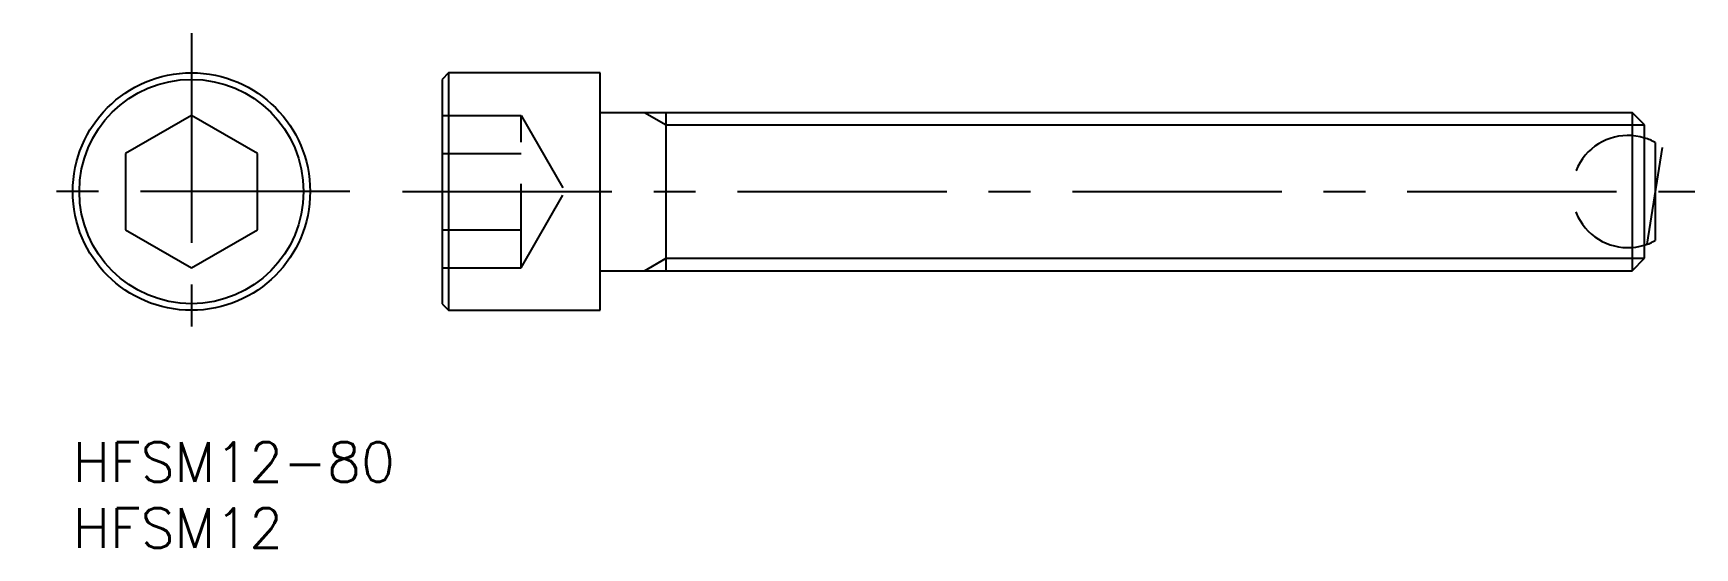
# Model space of a CAD drawing. Extents: x -3 to 123, y -8 to 31.
import ezdxf

# ---------------------------------------------------------------- set-up
doc = ezdxf.new("R2010")
doc.units = 0
doc.header["$LTSCALE"] = 0.5
for name, pattern in [('CENTER', [50.8, 31.75, -6.35, 6.35, -6.35]), ('DASHED', [19.05, 12.7, -6.35]), ('PHANTOM', [63.5, 31.75, -6.35, 6.35, -6.35, 6.35, -6.35])]:
    doc.linetypes.add(name, pattern=pattern)
for name, color, linetype in [('MSM_CENTER', 1, 'CENTER'), ('MSM_CONTINUOUS', 7, 'CONTINUOUS'), ('MSM_DASHED', 4, 'DASHED'), ('MSM_IMAGINARY', 6, 'PHANTOM'), ('MSM_NARROW', 5, 'CONTINUOUS'), ('MSM_PART_NUMBER', 7, 'CONTINUOUS')]:
    doc.layers.add(name, color=color, linetype=linetype)
doc.styles.get("Standard").update_dxf_attribs({"font": 'txt.shx', "height": 3, "bigfont": 'bigfont.shx'})

# ---------------------------------------------------------------- blocks, each defined once
blk = doc.blocks.new('*U3')
at = {"layer": 'MSM_PART_NUMBER'}
blk.add_text('HFSM12-80', height=3, dxfattribs=at).set_placement((0, -3))
blk = doc.blocks.new('*U4')
at = {"layer": 'MSM_PART_NUMBER'}
blk.add_text('HFSM12', height=3, dxfattribs=at).set_placement((0, -8))

msp = doc.modelspace()

# ---------------------------------------------------------------- linework, layer by layer
at = {"layer": 'MSM_CENTER'}
for p, q in [((9, 31), (9, 7)), ((21, 19), (-3, 19)), ((25, 19), (123, 19))]:
    msp.add_line(p, q, dxfattribs=at)
at = {"layer": 'MSM_CONTINUOUS'}
for p, q in [((28.5, 28), (28, 27.5)), ((40, 28), (28.5, 28)), ((28.5, 28), (28.5, 10)), ((40, 10), (40, 28)), ((28, 27.5), (28, 10.5)), ((9, 24.77), (4, 21.89)), ((14, 21.89), (9, 24.77)), ((40, 25), (118.25, 25)), ((45, 13), (45, 25)), ((119.2, 24.05), (118.25, 25)), ((118.25, 25), (118.25, 13)), ((119.2, 13.95), (119.2, 24.05)), ((120, 22.72), (120, 15.28)), ((4, 21.89), (4, 16.11)), ((14, 16.11), (14, 21.89)), ((4, 16.11), (9, 13.23)), ((9, 13.23), (14, 16.11)), ((118.25, 13), (119.2, 13.95)), ((40, 13), (118.25, 13)), ((28, 10.5), (28.5, 10)), ((28.5, 10), (40, 10))]:
    msp.add_line(p, q, dxfattribs=at)
for radius in [9, 8.5]:
    msp.add_circle((9, 19), radius, dxfattribs=at)
for start, end in [(61.0242, 72.7702), (287.2298, 298.9758)]:
    msp.add_arc((117.94, 19), 4.25, start, end, dxfattribs=at)
at = {"layer": 'MSM_DASHED'}
for p, q in [((28, 24.77), (34, 24.77)), ((34, 24.77), (37.33, 19)), ((34, 13.23), (34, 24.77)), ((28, 21.89), (34, 21.89)), ((34, 13.23), (37.33, 19)), ((28, 16.11), (34, 16.11)), ((28, 13.23), (34, 13.23))]:
    msp.add_line(p, q, dxfattribs=at)
msp.add_arc((117.94, 19), 4.25, 72.7702, 287.2298, dxfattribs=at)
at = {"layer": 'MSM_IMAGINARY'}
msp.add_line((119.39, 15.01), (120.56, 22.35), dxfattribs=at)
at = {"layer": 'MSM_NARROW'}
for p, q in [((43.36, 25), (45, 24.05)), ((45, 24.05), (119.2, 24.05)), ((43.36, 13), (45, 13.95)), ((45, 13.95), (119.2, 13.95))]:
    msp.add_line(p, q, dxfattribs=at)

# ---------------------------------------------------------------- block references
at = {"layer": 'MSM_CONTINUOUS'}
for name in ['*U3', '*U4']:
    msp.add_blockref(name, (0, 0), dxfattribs=at)

doc.saveas('drawing.dxf')
